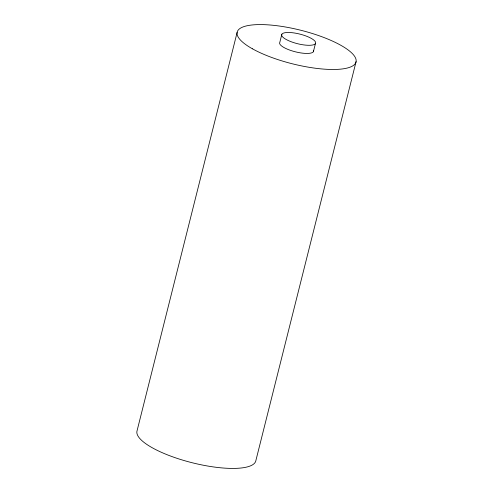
<?xml version="1.0" encoding="UTF-8"?>
<svg xmlns="http://www.w3.org/2000/svg" width="493" height="493" viewBox="0 0 493 493"><rect width="100%" height="100%" fill="white"/><g stroke="black" fill="none" stroke-linecap="round" stroke-linejoin="round"><path stroke-width="0.74" d="M237.121 32.439L136.918 431.375A61.255 17.292 14.1 0 0 193.348 463.032A61.255 17.292 14.1 0 0 255.879 460.561L356.082 61.625M281.86 34.196L279.821 42.336A17.501 4.942 14.1 0 0 296.022 51.975A17.501 4.942 14.1 0 0 313.542 50.434M313.388 51.728L315.434 43.587A17.501 4.942 14.1 0 0 292.676 32.76A17.501 4.942 14.1 0 0 287.832 40.327A17.501 4.942 14.1 0 0 315.434 43.587M252.391 48.782A61.255 17.292 14.1 0 0 353.265 65.544A61.255 17.292 14.1 0 0 284.153 26.776A61.255 17.292 14.1 0 0 252.391 48.782"/></g></svg>
